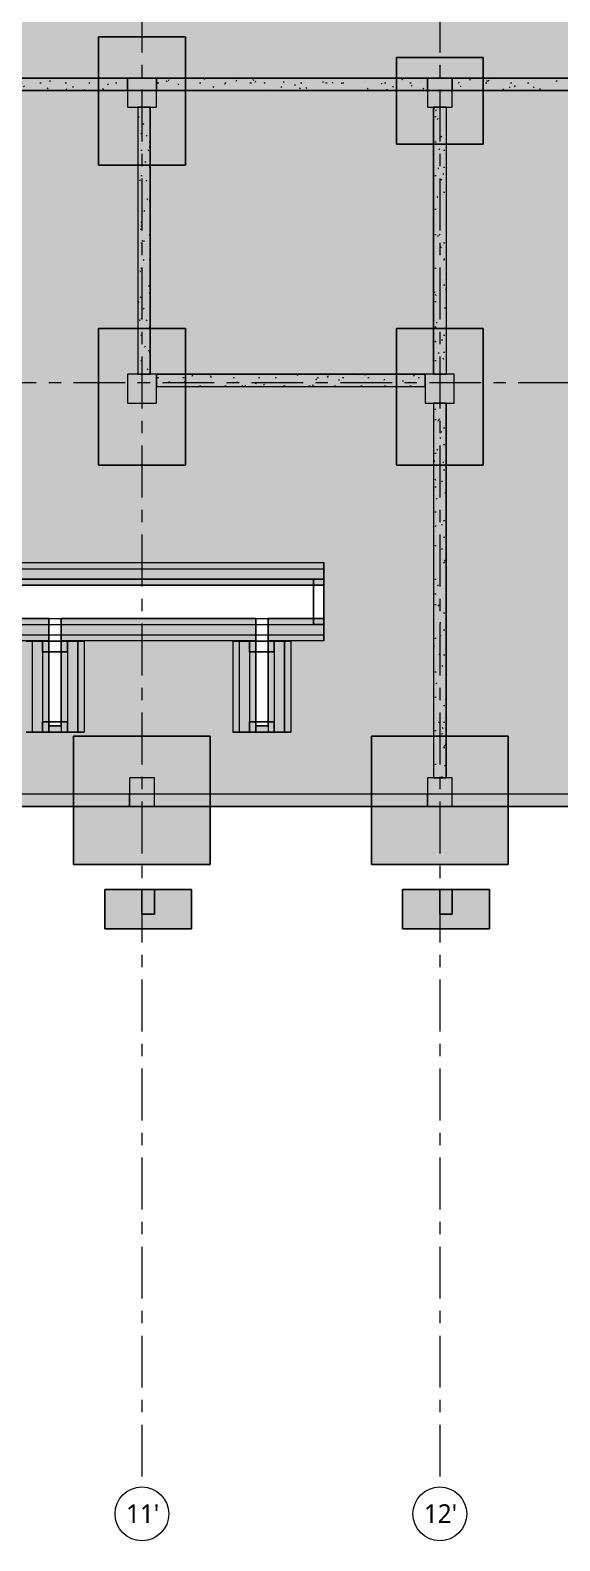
# Model space of a CAD drawing. Header units: millimetres. Extents: x -4000 to 187956, y -58990 to 162485.
# Drawn here: x 124329 to 137131, y -58990 to -22500 of the extents above; entities that cross this region are included whole.
import ezdxf

# ---------------------------------------------------------------- set-up
doc = ezdxf.new("R2010")
doc.units = ezdxf.units.MM
doc.linetypes.add('Grid Line 12_5mm', pattern=[2150, 1250, -300, 300, -300])
for name, color, linetype, lineweight in [('A-FLOR', 192, 'Continuous', 13), ('A-FLOR-PATT', 8, 'Continuous', 13), ('S-BEAM', 12, 'Continuous', 9), ('S-COLS', 52, 'Continuous', 9), ('S-GRID', 1, 'Continuous', 30), ('S-GRID-IDEN', 1, 'Continuous', 30)]:
    doc.layers.add(name, color=color, linetype=linetype, lineweight=lineweight)
doc.styles.add('Trebuchet MS_1', font='trebuc.ttf', dxfattribs={"height": 450})
pattern_1 = [(0, (0, 0), (812.8, 203.2), [33.528, -576.072, 33.528, -576.072, -3251.2]), (0, (0, 0), (812.8, 203.2), [-1219.2, 33.528, -1185.672, 33.528, -576.072, -1422.4]), (0, (0, 0), (812.8, 203.2), [-3048, 33.528, -372.872, 33.528, -982.472]), (120, (304.8, 101.6), (-582.37636, 602.30545), [33.528, -576.072, 33.528, -576.072, -3251.2]), (120, (304.8, 101.6), (-582.37636, 602.30545), [-1219.2, 33.528, -1185.672, 33.528, -576.072, -1422.4]), (120, (304.8, 101.6), (-582.37636, 602.30545), [-3048, 33.528, -372.872, 33.528, -982.472]), (240, (406.4, 508), (-230.42364, -805.50545), [33.528, -576.072, 33.528, -576.072, -3251.2]), (240, (406.4, 508), (-230.42364, -805.50545), [-1219.2, 33.528, -1185.672, 33.528, -576.072, -1422.4]), (240, (406.4, 508), (-230.42364, -805.50545), [-3048, 33.528, -372.872, 33.528, -982.472])]

# ---------------------------------------------------------------- blocks, each defined once
blk = doc.blocks.new('Grid - M_Grid Head - Circle-4774-0_000')
at = {"layer": 'S-GRID-IDEN', "color": 250, "lineweight": 9}
blk.add_circle((0, 0), 6.5, dxfattribs=at)
blk = doc.blocks.new('CMF2_NHAPHUTRO_S_rvt-1-0_000')
at = {"layer": 'A-FLOR-PATT', "lineweight": 9}
h = blk.add_hatch(dxfattribs=at)
h.set_pattern_fill('FP_1', color=250, style=0, pattern_type=2)
h.set_pattern_definition(pattern_1)
h.paths.add_polyline_path([(55540, -41256), (56829, -41256), (56830, -23956), (63930, -23956), (63930, -31006), (78890, -31006), (78890, -23956), (146830, -23956), (146830, -30806), (147030, -30806), (147030, -27356), (150230, -27356), (150230, -30806), (161590, -30806), (161590, -23656), (177500, -23656), (177500, -22256), (55540, -22256), (55540, -31953)])
h.paths.add_polyline_path([(78690, -30806), (75490, -30806), (75490, -27356), (78690, -27356)])
h = blk.add_hatch(dxfattribs=at)
h.set_pattern_fill('FP_1', color=250, style=0, pattern_type=2)
h.set_pattern_definition(pattern_1)
h.paths.add_polyline_path([(65080, -42756), (65080, -39456), (62980, -39456), (62980, -42756)])
h.paths.add_polyline_path([(157780, -42656), (161080, -42656), (161080, -39556), (157780, -39556), (157780, -41297)])
h.paths.add_polyline_path([(166780, -42656), (170080, -42656), (170080, -39556), (166780, -39556), (166780, -41297)])
h.paths.add_polyline_path([(152080, -42656), (152080, -39556), (148780, -39556), (148780, -42656)])
h.paths.add_polyline_path([(139780, -42656), (143080, -42656), (143080, -39556), (139780, -39556), (139780, -41297)])
h.paths.add_polyline_path([(132580, -42656), (135880, -42656), (135880, -39556), (132580, -39556), (132580, -41297)])
h.paths.add_polyline_path([(128680, -42656), (128680, -39556), (125380, -39556), (125380, -42656)])
h.paths.add_polyline_path([(121480, -42656), (121480, -39556), (118180, -39556), (118180, -42656)])
h.paths.add_polyline_path([(108855, -42656), (112155, -42656), (112155, -39556), (108855, -39556), (108855, -41297)])
h.paths.add_polyline_path([(100180, -42656), (103480, -42656), (103480, -39556), (100180, -39556), (100180, -41297)])
h.paths.add_polyline_path([(96280, -42656), (96280, -39556), (92980, -39556), (92980, -42656), (93524, -42656)])
h.paths.add_polyline_path([(85780, -42656), (89080, -42656), (89080, -39556), (85780, -39556), (85780, -41297)])
h.paths.add_polyline_path([(78580, -42656), (81880, -42656), (81880, -39556), (78580, -39556), (78580, -41297)])
h.paths.add_polyline_path([(71380, -42656), (74680, -42656), (74680, -39556), (71380, -39556), (71380, -41297)])
h.paths.add_polyline_path([(58480, -42656), (58480, -39556), (55180, -39556), (55180, -42656), (57244, -42656)])
h.paths.add_polyline_path([(178250, -42206), (178250, -38906), (176150, -38906), (176150, -42206)])
h.paths.add_polyline_path([(167380, -33006), (169480, -33006), (169480, -29706), (167380, -29706), (167380, -31953)])
h.paths.add_polyline_path([(158380, -33006), (160480, -33006), (160480, -29706), (158380, -29706), (158380, -31953)])
h.paths.add_polyline_path([(140380, -33006), (142480, -33006), (142480, -29706), (140380, -29706), (140380, -31953)])
h.paths.add_polyline_path([(133180, -33006), (135280, -33006), (135280, -29706), (133180, -29706), (133180, -31953)])
h.paths.add_polyline_path([(125980, -33006), (128080, -33006), (128080, -29706), (125980, -29706), (125980, -31953)])
h.paths.add_polyline_path([(120733, -33006), (120880, -33006), (120880, -29706), (118780, -29706), (118780, -33006)])
h.paths.add_polyline_path([(111555, -33006), (111555, -29706), (109455, -29706), (109455, -33006)])
h.paths.add_polyline_path([(95680, -33006), (95680, -29706), (93580, -29706), (93580, -33006)])
h.paths.add_polyline_path([(102880, -33006), (102880, -29706), (100780, -29706), (100780, -33006), (102593, -33006)])
h.paths.add_polyline_path([(88480, -33006), (88480, -29706), (86380, -29706), (86380, -33006)])
h.paths.add_polyline_path([(71980, -33006), (74080, -33006), (74080, -29706), (71980, -29706), (71980, -31953)])
h.paths.add_polyline_path([(65080, -33006), (65080, -29706), (62980, -29706), (62980, -33006)])
h.paths.add_polyline_path([(57244, -33006), (57880, -33006), (57880, -29706), (55780, -29706), (55780, -33006)])
h.paths.add_polyline_path([(178250, -32906), (178250, -29806), (176150, -29806), (176150, -32906)])
h.paths.add_polyline_path([(158280, -27956), (160380, -27956), (160380, -27056), (158280, -27056), (158280, -27281)])
h.paths.add_polyline_path([(63180, -27956), (65280, -27956), (65280, -27056), (63180, -27056), (63180, -27281)])
h.paths.add_polyline_path([(120733, -25756), (120880, -25756), (120880, -22656), (118780, -22656), (118780, -25756)])
h.paths.add_polyline_path([(128080, -25756), (128080, -22656), (125980, -22656), (125980, -25756)])
h.paths.add_polyline_path([(111555, -25756), (111555, -22656), (109455, -22656), (109455, -25756)])
h.paths.add_polyline_path([(71980, -25756), (74080, -25756), (74080, -22656), (71980, -22656)])
h.paths.add_polyline_path([(62980, -25756), (65080, -25756), (65080, -22656), (62980, -22656)])
h.paths.add_polyline_path([(55780, -25756), (57880, -25756), (57880, -22656), (55780, -22656)])
h.paths.add_polyline_path([(178230, -25256), (178230, -23156), (176130, -23156), (176130, -25256)])
h.paths.add_polyline_path([(169480, -25256), (169480, -23156), (167380, -23156), (167380, -25256)])
h.paths.add_polyline_path([(160480, -25256), (160480, -23156), (158380, -23156), (158380, -25256)])
h.paths.add_polyline_path([(151480, -25256), (151480, -23156), (149380, -23156), (149380, -25256)])
h.paths.add_polyline_path([(140380, -25256), (142480, -25256), (142480, -23156), (140380, -23156)])
h.paths.add_polyline_path([(133180, -25256), (135280, -25256), (135280, -23156), (133180, -23156)])
h.paths.add_polyline_path([(102593, -25256), (102880, -25256), (102880, -23156), (100780, -23156), (100780, -25256)])
h.paths.add_polyline_path([(95680, -25256), (95680, -23156), (93580, -23156), (93580, -25256)])
h.paths.add_polyline_path([(79180, -25256), (81280, -25256), (81280, -23156), (79180, -23156)])
h.paths.add_polyline_path([(88480, -25256), (88480, -23156), (86380, -23156), (86380, -25256)])
h = blk.add_hatch(dxfattribs=at)
h.set_pattern_fill('FP_1', color=250, style=0, pattern_type=2)
h.set_pattern_definition(pattern_1)
h.paths.add_polyline_path([(147130, -41256), (147130, -31006), (147030, -31006), (147030, -27156), (147080, -27156), (147080, -23659), (78890, -23659), (78890, -31006), (63930, -31006), (63930, -23956), (62775, -23956), (62775, -35907), (64614, -35907), (64614, -32902), (83678, -32903), (83878, -32703), (83878, -24807), (84178, -24807), (84178, -32703), (84378, -32903), (90478, -32903), (90678, -32703), (90678, -24807), (90978, -24807), (90978, -32703), (91178, -32903), (98679, -32903), (98878, -32703), (98879, -31653), (99179, -31653), (99178, -32703), (99378, -32903), (104279, -32903), (104478, -32703), (104478, -31653), (104779, -31653), (104778, -32703), (104978, -32903), (116679, -32904), (116878, -32704), (116879, -31654), (117179, -31654), (117178, -32704), (117378, -32904), (122279, -32904), (122478, -32704), (122479, -31654), (122779, -31654), (122778, -32704), (122978, -32904), (124128, -32904), (124128, -33504), (65514, -33502), (65214, -33802), (65214, -35907), (131428, -35909), (131428, -36709), (130080, -36709), (130080, -39307), (129780, -39307), (129780, -36709), (125080, -36709), (125080, -39307), (124780, -39307), (124780, -36709), (119530, -36709), (119530, -39307), (119230, -39307), (119230, -36709), (114580, -36708), (114580, -39307), (114280, -39307), (114280, -36708), (107280, -36708), (107280, -39307), (106980, -39307), (106980, -36708), (102280, -36708), (102280, -39307), (101980, -39307), (101980, -36708), (96280, -36708), (96280, -39307), (95980, -39307), (95980, -36708), (91280, -36708), (91280, -39307), (90980, -39307), (90980, -36708), (83880, -36707), (83880, -39307), (83580, -39307), (83580, -36707), (78880, -36707), (78880, -39307), (78580, -39307), (78580, -36707), (72880, -36707), (72880, -39307), (72580, -39307), (72580, -36707), (67880, -36707), (67880, -39307), (67580, -39307), (67580, -36707), (62775, -36707), (62775, -40441), (58075, -40441), (58075, -23956), (56830, -23956), (56829, -41256), (141730, -41256)])
h.paths.add_polyline_path([(62180, -39841), (62180, -36707), (58675, -36706), (58675, -39238), (59128, -39841), (61779, -39841)])
h.paths.add_polyline_path([(62175, -35907), (62175, -23956), (58675, -23956), (58675, -35906), (62030, -35907)])
h = blk.add_hatch(dxfattribs=at)
h.set_pattern_fill('FP_1', color=250, style=0, pattern_type=2)
h.set_pattern_definition(pattern_1)
h.paths.add_polyline_path([(175030, -44206), (175030, -43256), (172930, -43256), (172930, -44206)])
h.paths.add_polyline_path([(169630, -44206), (169630, -43256), (167530, -43256), (167530, -44206)])
h.paths.add_polyline_path([(151630, -44206), (151630, -43256), (149530, -43256), (149530, -44206)])
h.paths.add_polyline_path([(160630, -44206), (160630, -43256), (158530, -43256), (158530, -44206)])
h.paths.add_polyline_path([(142630, -44206), (142630, -43256), (140530, -43256), (140530, -44206)])
h.paths.add_polyline_path([(135430, -44206), (135430, -43256), (133330, -43256), (133330, -44206)])
h.paths.add_polyline_path([(126130, -44206), (128230, -44206), (128230, -43256), (126130, -43256)])
h.paths.add_polyline_path([(111555, -44206), (111555, -43256), (109455, -43256), (109455, -44206)])
h.paths.add_polyline_path([(121030, -44206), (121030, -43256), (118930, -43256), (118930, -44206)])
h.paths.add_polyline_path([(95530, -44206), (95530, -43256), (93430, -43256), (93430, -44206), (93524, -44206)])
h.paths.add_polyline_path([(102730, -44206), (102730, -43256), (100630, -43256), (100630, -44206)])
h.paths.add_polyline_path([(88330, -44206), (88330, -43256), (86230, -43256), (86230, -44206)])
h.paths.add_polyline_path([(80830, -44206), (80830, -43256), (78730, -43256), (78730, -44206)])
at = {"layer": 'S-BEAM'}
h = blk.add_hatch(dxfattribs=at)
h.set_pattern_fill('FP_2', color=256, style=0, pattern_type=2)
h.set_pattern_definition(pattern_1)
h.paths.add_polyline_path([(126680, -23956), (126680, -23656), (120180, -23656), (120180, -23956), (120733, -23956)])
h = blk.add_hatch(dxfattribs=at)
h.set_pattern_fill('FP_2', color=256, style=0, pattern_type=2)
h.set_pattern_definition(pattern_1)
h.paths.add_polyline_path([(133930, -23956), (133930, -23656), (127380, -23656), (127380, -23956), (129803, -23956)])
h = blk.add_hatch(dxfattribs=at)
h.set_pattern_fill('FP_2', color=256, style=0, pattern_type=2)
h.set_pattern_definition(pattern_1)
h.paths.add_polyline_path([(134530, -23956), (141130, -23956), (141130, -23656), (134530, -23656)])
h = blk.add_hatch(dxfattribs=at)
h.set_pattern_fill('FP_1', color=256, style=0, pattern_type=2)
h.set_pattern_definition(pattern_1)
h.paths.add_polyline_path([(127230, -30806), (127230, -24356), (126930, -24356), (126930, -30806)])
h = blk.add_hatch(dxfattribs=at)
h.set_pattern_fill('FP_1', color=256, style=0, pattern_type=2)
h.set_pattern_definition(pattern_1)
h.paths.add_polyline_path([(134380, -30806), (134380, -24356), (134080, -24356), (134080, -30806)])
h = blk.add_hatch(dxfattribs=at)
h.set_pattern_fill('FP_1', color=256, style=0, pattern_type=2)
h.set_pattern_definition(pattern_1)
h.paths.add_polyline_path([(133880, -31106), (133880, -30806), (127380, -30806), (127380, -31106), (129803, -31106)])
h = blk.add_hatch(dxfattribs=at)
h.set_pattern_fill('FP_1', color=256, style=0, pattern_type=2)
h.set_pattern_definition(pattern_1)
h.paths.add_polyline_path([(134380, -40556), (134380, -31506), (134080, -31506), (134080, -40556)])
h = blk.add_hatch(dxfattribs=at)
h.set_pattern_fill('FP_1', color=256, style=0, pattern_type=2)
h.set_pattern_definition(pattern_1)
h.paths.add_polyline_path([(146830, -41256), (146830, -40956), (57230, -40956), (57230, -41256), (138873, -41256)])
at = {"layer": 'S-COLS', "lineweight": 5, "transparency": 33554534}
for points in [[(127380, -24356), (127380, -23656), (126680, -23656), (126680, -24356)], [(134530, -24356), (134530, -23656), (133930, -23656), (133930, -24356)], [(127380, -31506), (127380, -30806), (126680, -30806), (126680, -31506)], [(134580, -31506), (134580, -30806), (133880, -30806), (133880, -31506)], [(127330, -41256), (127330, -40556), (126730, -40556), (126730, -41256)], [(134530, -41256), (134530, -40556), (133930, -40556), (133930, -41256)], [(127330, -43856), (127330, -43256), (127030, -43256), (127030, -43856)], [(134530, -43856), (134530, -43256), (134230, -43256), (134230, -43856)]]:
    blk.add_hatch(color=256, dxfattribs=at).paths.add_polyline_path(points)
at = {"layer": 'A-FLOR', "color": 81, "lineweight": 15}
for p, q in [((125980, -23656), (125980, -22656)), ((125980, -22656), (128080, -22656)), ((128080, -22656), (128080, -23656)), ((133180, -23656), (133180, -23156)), ((133180, -23156), (135280, -23156)), ((135280, -23156), (135280, -23656)), ((120180, -23659), (126680, -23659)), ((125980, -23656), (125980, -23659)), ((127380, -23659), (133930, -23659)), ((128080, -23659), (128080, -23656)), ((133180, -23656), (133180, -23659)), ((134530, -23659), (141130, -23659)), ((135280, -23659), (135280, -23656)), ((120180, -23956), (126680, -23956)), ((125980, -25756), (125980, -23956)), ((127380, -23956), (133930, -23956)), ((128080, -23956), (128080, -25756)), ((133180, -25256), (133180, -23956)), ((134530, -23956), (141130, -23956)), ((135280, -23956), (135280, -25256)), ((134080, -25256), (133180, -25256)), ((134080, -25256), (134380, -25256)), ((135280, -25256), (134380, -25256)), ((126930, -25756), (125980, -25756)), ((126930, -25756), (127230, -25756)), ((128080, -25756), (127230, -25756)), ((125980, -33006), (125980, -29706)), ((125980, -29706), (126930, -29706)), ((127230, -29706), (126930, -29706)), ((127230, -29706), (128080, -29706)), ((128080, -29706), (128080, -30806)), ((133180, -30806), (133180, -29706)), ((133180, -29706), (134080, -29706)), ((134380, -29706), (134080, -29706)), ((134380, -29706), (135280, -29706)), ((135280, -29706), (135280, -33006)), ((128080, -31106), (128080, -30806)), ((133180, -30806), (133180, -31106)), ((128080, -31106), (128080, -33006)), ((133180, -33006), (133180, -31106)), ((128080, -33006), (125980, -33006)), ((134080, -33006), (133180, -33006)), ((134080, -33006), (134380, -33006)), ((135280, -33006), (134380, -33006)), ((131428, -35909), (131178, -35909)), ((131428, -36709), (131428, -35909)), ((131178, -36709), (131428, -36709)), ((124780, -36857), (124780, -37252)), ((125080, -37252), (125080, -36857)), ((129780, -36857), (129780, -37252)), ((130080, -37252), (130080, -36857)), ((124780, -37252), (124780, -37519)), ((125080, -37519), (125080, -37252)), ((129780, -37252), (129780, -37519)), ((130080, -37519), (130080, -37252)), ((124780, -39206), (124780, -39307)), ((124780, -39307), (125080, -39307)), ((125080, -39307), (125080, -39206)), ((129780, -39206), (129780, -39307)), ((129780, -39307), (130080, -39307)), ((130080, -39307), (130080, -39206)), ((125380, -40956), (125380, -39556)), ((125380, -39556), (128680, -39556)), ((128680, -39556), (128680, -40956)), ((132580, -40956), (132580, -39556)), ((132580, -39556), (134080, -39556)), ((134380, -39556), (134080, -39556)), ((134380, -39556), (135880, -39556)), ((135880, -39556), (135880, -40956)), ((125380, -40956), (125380, -41256)), ((128680, -41256), (128680, -40956)), ((132580, -40956), (132580, -41256)), ((135880, -41256), (135880, -40956)), ((126730, -41256), (120130, -41256)), ((133930, -41256), (127330, -41256)), ((141130, -41256), (134530, -41256))]:
    blk.add_line(p, q, dxfattribs=at)
at = {"layer": 'A-FLOR', "color": 93, "lineweight": 15}
for p, q in [((128080, -22656), (125980, -22656)), ((125980, -22656), (125980, -23656)), ((128080, -23656), (128080, -22656)), ((135280, -23156), (133180, -23156)), ((133180, -23156), (133180, -23656)), ((135280, -23656), (135280, -23156)), ((125980, -23956), (125980, -25756)), ((128080, -25756), (128080, -23956)), ((133180, -23956), (133180, -25256)), ((135280, -25256), (135280, -23956)), ((133180, -25256), (134080, -25256)), ((134380, -25256), (135280, -25256)), ((125980, -25756), (126930, -25756)), ((127230, -25756), (128080, -25756)), ((126930, -29706), (125980, -29706)), ((125980, -29706), (125980, -33006)), ((128080, -29706), (127230, -29706)), ((128080, -30806), (128080, -29706)), ((134080, -29706), (133180, -29706)), ((133180, -29706), (133180, -30806)), ((135280, -29706), (134380, -29706)), ((135280, -33006), (135280, -29706)), ((128080, -33006), (128080, -31106)), ((133180, -31106), (133180, -33006)), ((125980, -33006), (128080, -33006)), ((133180, -33006), (134080, -33006)), ((134380, -33006), (135280, -33006)), ((131178, -35909), (65764, -35907)), ((119530, -36709), (124780, -36709)), ((124780, -36709), (124780, -36857)), ((125080, -36857), (125080, -36709)), ((125080, -36709), (129780, -36709)), ((129780, -36709), (129780, -36857)), ((130080, -36857), (130080, -36709)), ((130080, -36709), (131178, -36709)), ((124780, -37519), (124780, -39206)), ((125080, -39206), (125080, -37519)), ((129780, -37519), (129780, -39206)), ((130080, -39206), (130080, -37519)), ((128680, -39556), (125380, -39556)), ((125380, -39556), (125380, -40956)), ((128680, -40956), (128680, -39556)), ((134080, -39556), (132580, -39556)), ((132580, -39556), (132580, -40956)), ((135880, -39556), (134380, -39556)), ((135880, -40956), (135880, -39556)), ((125380, -42656), (125380, -41256)), ((128680, -41256), (128680, -42656)), ((132580, -42656), (132580, -41256)), ((135880, -41256), (135880, -42656)), ((128680, -42656), (125380, -42656)), ((135880, -42656), (132580, -42656)), ((126130, -44206), (126130, -43256)), ((126130, -43256), (127030, -43256)), ((127330, -43256), (128230, -43256)), ((128230, -43256), (128230, -44206)), ((133330, -44206), (133330, -43256)), ((133330, -43256), (134230, -43256)), ((134530, -43256), (135430, -43256)), ((135430, -43256), (135430, -44206)), ((128230, -44206), (126130, -44206)), ((135430, -44206), (133330, -44206))]:
    blk.add_line(p, q, dxfattribs=at)
at = {"layer": 'A-FLOR', "color": 94, "lineweight": 15}
for p, q in [((126680, -23659), (120180, -23659)), ((133930, -23659), (127380, -23659)), ((141130, -23659), (134530, -23659)), ((65214, -35907), (131428, -35909)), ((131428, -35909), (131428, -36709)), ((124780, -36709), (119530, -36709)), ((124780, -36857), (124780, -36709)), ((129780, -36709), (125080, -36709)), ((125080, -36709), (125080, -36857)), ((129780, -36857), (129780, -36709)), ((131178, -36709), (130080, -36709)), ((130080, -36709), (130080, -36857)), ((131428, -36709), (131178, -36709)), ((124780, -37107), (124780, -36857)), ((124780, -39307), (124780, -37107)), ((125080, -36857), (125080, -37107)), ((125080, -37107), (125080, -39307)), ((129780, -37107), (129780, -36857)), ((129780, -39307), (129780, -37107)), ((130080, -36857), (130080, -37107)), ((130080, -37107), (130080, -39307)), ((125080, -39307), (124780, -39307)), ((130080, -39307), (129780, -39307)), ((120130, -41256), (126730, -41256)), ((125380, -41256), (125380, -42656)), ((127330, -41256), (133930, -41256)), ((128680, -42656), (128680, -41256)), ((132580, -41256), (132580, -42656)), ((134530, -41256), (141130, -41256)), ((135880, -42656), (135880, -41256)), ((125380, -42656), (128680, -42656)), ((132580, -42656), (135880, -42656)), ((127030, -43256), (126130, -43256)), ((126130, -43256), (126130, -44206)), ((128230, -43256), (127330, -43256)), ((128230, -44206), (128230, -43256)), ((134230, -43256), (133330, -43256)), ((133330, -43256), (133330, -44206)), ((135430, -43256), (134530, -43256)), ((135430, -44206), (135430, -43256)), ((126130, -44206), (128230, -44206)), ((133330, -44206), (135430, -44206))]:
    blk.add_line(p, q, dxfattribs=at)
at = {"layer": 'A-FLOR', "color": 71, "lineweight": 15}
for p, q in [((125980, -23659), (125980, -23656)), ((125980, -23659), (125980, -23956)), ((128080, -23656), (128080, -23659)), ((128080, -23956), (128080, -23659)), ((133180, -23659), (133180, -23656)), ((133180, -23659), (133180, -23956)), ((135280, -23656), (135280, -23659)), ((135280, -23956), (135280, -23659)), ((126680, -23956), (120180, -23956)), ((133930, -23956), (127380, -23956)), ((141130, -23956), (134530, -23956)), ((134380, -25256), (134080, -25256)), ((127230, -25756), (126930, -25756)), ((126930, -29706), (127230, -29706)), ((134080, -29706), (134380, -29706)), ((128080, -30806), (128080, -31106)), ((133180, -31106), (133180, -30806)), ((134380, -33006), (134080, -33006)), ((134080, -39556), (134380, -39556)), ((125380, -41256), (125380, -40956)), ((128680, -40956), (128680, -41256)), ((132580, -41256), (132580, -40956)), ((135880, -40956), (135880, -41256))]:
    blk.add_line(p, q, dxfattribs=at)
at = {"layer": 'A-FLOR', "color": 255, "lineweight": 15}
for p, q in [((125980, -23956), (125980, -23659)), ((128080, -23659), (128080, -23956)), ((133180, -23956), (133180, -23659)), ((135280, -23659), (135280, -23956))]:
    blk.add_line(p, q, dxfattribs=at)
at = {"layer": 'A-FLOR', "color": 95, "lineweight": 15}
for p, q in [((126680, -23659), (127380, -23659)), ((133930, -23659), (134530, -23659)), ((126680, -23956), (127380, -23956)), ((133930, -23956), (134530, -23956)), ((127030, -43256), (127330, -43256)), ((134230, -43256), (134530, -43256))]:
    blk.add_line(p, q, dxfattribs=at)
at = {"layer": 'A-FLOR', "color": 75, "lineweight": 15}
for p, q in [((127380, -23956), (126680, -23956)), ((134530, -23956), (133930, -23956)), ((127330, -41256), (126730, -41256)), ((134530, -41256), (133930, -41256))]:
    blk.add_line(p, q, dxfattribs=at)
at = {"layer": 'A-FLOR', "color": 96, "lineweight": 15}
for p, q in [((127330, -43256), (127030, -43256)), ((134530, -43256), (134230, -43256))]:
    blk.add_line(p, q, dxfattribs=at)
at = {"layer": 'S-BEAM', "color": 250}
for p, q in [((120180, -23656), (126680, -23656)), ((126680, -23656), (126680, -23956)), ((127380, -23956), (127380, -23656)), ((127380, -23656), (133930, -23656)), ((133930, -23656), (133930, -23956)), ((134530, -23956), (134530, -23656)), ((134530, -23656), (141130, -23656)), ((126680, -23956), (120180, -23956)), ((133930, -23956), (127380, -23956)), ((141130, -23956), (134530, -23956)), ((127230, -24356), (126930, -24356)), ((126930, -24356), (126930, -30806)), ((127230, -30806), (127230, -24356)), ((134380, -24356), (134080, -24356)), ((134080, -30806), (134080, -24356)), ((134380, -24356), (134380, -30806)), ((126930, -30806), (127230, -30806)), ((133880, -30806), (127380, -30806)), ((127380, -30806), (127380, -31106)), ((133880, -31106), (133880, -30806)), ((134380, -30806), (134080, -30806)), ((127380, -31106), (133880, -31106)), ((134380, -31506), (134080, -31506)), ((134080, -31506), (134080, -40556)), ((134380, -40556), (134380, -31506)), ((131178, -36709), (131178, -35909)), ((131428, -35909), (131178, -35909)), ((131428, -35909), (131428, -36709)), ((63330, -36707), (131178, -36707)), ((131178, -36709), (131428, -36709)), ((124780, -36857), (125080, -36857)), ((124780, -37107), (124780, -36857)), ((124780, -37107), (125080, -37107)), ((125080, -36857), (125080, -37107)), ((129780, -36857), (130080, -36857)), ((129780, -36857), (129780, -37107)), ((129780, -37107), (130080, -37107)), ((130080, -37107), (130080, -36857)), ((124630, -37257), (124380, -37257)), ((124380, -37257), (124380, -39456)), ((124630, -37257), (124630, -39456)), ((124630, -37519), (124630, -37257)), ((125230, -37257), (124630, -37257)), ((125230, -37519), (124630, -37519)), ((124780, -37519), (124780, -39206)), ((125480, -37257), (125230, -37257)), ((125230, -37257), (125230, -39456)), ((125230, -37519), (125230, -37257)), ((125480, -37257), (125480, -39456)), ((129630, -37257), (129380, -37257)), ((129380, -37257), (129380, -39456)), ((129630, -37257), (129630, -39456)), ((129630, -37519), (129630, -37257)), ((130230, -37257), (129630, -37257)), ((130230, -37519), (129630, -37519)), ((129780, -37519), (129780, -39206)), ((130480, -37257), (130230, -37257)), ((130230, -37257), (130230, -39456)), ((130230, -37519), (130230, -37257)), ((130480, -37257), (130480, -39456)), ((124630, -39206), (125230, -39206)), ((124630, -39456), (124630, -39206)), ((125230, -39456), (125230, -39206)), ((129630, -39206), (130230, -39206)), ((129630, -39456), (129630, -39206)), ((130230, -39456), (130230, -39206)), ((124630, -39456), (124380, -39456)), ((125230, -39456), (124630, -39456)), ((125480, -39456), (125230, -39456)), ((129630, -39456), (129380, -39456)), ((130230, -39456), (129630, -39456)), ((130480, -39456), (130230, -39456)), ((134080, -40556), (134380, -40556)), ((126730, -40956), (120130, -40956)), ((127330, -40956), (126730, -40956)), ((133930, -40956), (127330, -40956)), ((134530, -40956), (133930, -40956)), ((141130, -40956), (134530, -40956)), ((120130, -41256), (126730, -41256)), ((126730, -41256), (127330, -41256)), ((127330, -41256), (133930, -41256)), ((133930, -41256), (134530, -41256)), ((134530, -41256), (141130, -41256))]:
    blk.add_line(p, q, dxfattribs=at)
at = {"layer": 'S-BEAM', "color": 253}
for p, q in [((126680, -23656), (120180, -23656)), ((133930, -23656), (127380, -23656)), ((141130, -23656), (134530, -23656)), ((126930, -24356), (126930, -30806)), ((127230, -24356), (127230, -30806)), ((134080, -24356), (134080, -30806)), ((134380, -24356), (134380, -30806)), ((127380, -30806), (133880, -30806)), ((127380, -31106), (133880, -31106)), ((134080, -31506), (134080, -40556)), ((134380, -31506), (134380, -40556)), ((131428, -35507), (131428, -35362)), ((65614, -35507), (131428, -35507)), ((65614, -35507), (131428, -35507)), ((65764, -35757), (131178, -35757)), ((131178, -35757), (131178, -35907)), ((131428, -35757), (131428, -35507)), ((131428, -35757), (131428, -35907)), ((131428, -35907), (131428, -35757)), ((131178, -35907), (131428, -35907)), ((131178, -35907), (131178, -35909)), ((131178, -35907), (131428, -35907)), ((131428, -35909), (131178, -35909)), ((131428, -35907), (131428, -36707)), ((131428, -36707), (131428, -35907)), ((131178, -36709), (131178, -36857)), ((131428, -36709), (131178, -36709)), ((131428, -36707), (131428, -36857)), ((131428, -36857), (131428, -36707)), ((119530, -36857), (124780, -36857)), ((124780, -36857), (124780, -37252)), ((124780, -37107), (125080, -37107)), ((124780, -37107), (125080, -37107)), ((125080, -36857), (129780, -36857)), ((125080, -37252), (125080, -36857)), ((129780, -36857), (129780, -37252)), ((129780, -37107), (131428, -37107)), ((129780, -37107), (131428, -37107)), ((130080, -36857), (131178, -36857)), ((130080, -37252), (130080, -36857)), ((131428, -37107), (131428, -36857)), ((131428, -37252), (131428, -37107)), ((124230, -37257), (124380, -37257)), ((124380, -37257), (124380, -39456)), ((124380, -37257), (124630, -37257)), ((124780, -37257), (124630, -37257)), ((124630, -37257), (124780, -37257)), ((124630, -37519), (124630, -39206)), ((124630, -37519), (124780, -37519)), ((124780, -37257), (124780, -37252)), ((125080, -37257), (124780, -37257)), ((124780, -37257), (125080, -37257)), ((125080, -37252), (125080, -37257)), ((125230, -37257), (125080, -37257)), ((125080, -37257), (125080, -37519)), ((125080, -37257), (125080, -37519)), ((125080, -37257), (125230, -37257)), ((125080, -37519), (125230, -37519)), ((125230, -37257), (125480, -37257)), ((125230, -37519), (125230, -39206)), ((125480, -39456), (125480, -37257)), ((125480, -37257), (125630, -37257)), ((129230, -37257), (129380, -37257)), ((129380, -37257), (129380, -39456)), ((129380, -37257), (129630, -37257)), ((129780, -37257), (129630, -37257)), ((129630, -37257), (129780, -37257)), ((129630, -37519), (129630, -39206)), ((129630, -37519), (129780, -37519)), ((129780, -37257), (129780, -37252)), ((130080, -37257), (129780, -37257)), ((129780, -37257), (130080, -37257)), ((130080, -37252), (130080, -37257)), ((130230, -37257), (130080, -37257)), ((130080, -37257), (130080, -37519)), ((130080, -37257), (130080, -37519)), ((130080, -37257), (130230, -37257)), ((130080, -37519), (130230, -37519)), ((130230, -37257), (130480, -37257)), ((130230, -37519), (130230, -39206)), ((130480, -39456), (130480, -37257)), ((130480, -37257), (130630, -37257)), ((124780, -39206), (124630, -39206)), ((124780, -39307), (124780, -39456)), ((124780, -39456), (124780, -39307)), ((125080, -39206), (125080, -39456)), ((125230, -39206), (125080, -39206)), ((125080, -39206), (125080, -39456)), ((129780, -39206), (129630, -39206)), ((129780, -39307), (129780, -39456)), ((129780, -39456), (129780, -39307)), ((130080, -39206), (130080, -39456)), ((130230, -39206), (130080, -39206)), ((130080, -39206), (130080, -39456)), ((124230, -39456), (124380, -39456)), ((124380, -39456), (124630, -39456)), ((124780, -39456), (124630, -39456)), ((124630, -39456), (124780, -39456)), ((125080, -39456), (124780, -39456)), ((124780, -39456), (125080, -39456)), ((125230, -39456), (125080, -39456)), ((125080, -39456), (125230, -39456)), ((125230, -39456), (125480, -39456)), ((125480, -39456), (125630, -39456)), ((129230, -39456), (129380, -39456)), ((129380, -39456), (129630, -39456)), ((129780, -39456), (129630, -39456)), ((129630, -39456), (129780, -39456)), ((130080, -39456), (129780, -39456)), ((129780, -39456), (130080, -39456)), ((130230, -39456), (130080, -39456)), ((130080, -39456), (130230, -39456)), ((130230, -39456), (130480, -39456)), ((130480, -39456), (130630, -39456)), ((126730, -40956), (120130, -40956)), ((133930, -40956), (127330, -40956)), ((141130, -40956), (134530, -40956)), ((120130, -41256), (126730, -41256)), ((127330, -41256), (133930, -41256)), ((134530, -41256), (141130, -41256))]:
    blk.add_line(p, q, dxfattribs=at)
at = {"layer": 'S-BEAM', "color": 251}
for p, q in [((126680, -23659), (126680, -23656)), ((127380, -23656), (127380, -23659)), ((133930, -23659), (133930, -23656)), ((134530, -23656), (134530, -23659)), ((126930, -24356), (127230, -24356)), ((134080, -24356), (134380, -24356)), ((127230, -30806), (126930, -30806)), ((127380, -31106), (127380, -30806)), ((133880, -30806), (133880, -31106)), ((134080, -30806), (134380, -30806)), ((134080, -31506), (134380, -31506)), ((134380, -40556), (134080, -40556)), ((127330, -40956), (126730, -40956)), ((126730, -41256), (126730, -40956)), ((126730, -40956), (126730, -41256)), ((127330, -41256), (127330, -40956)), ((127330, -41256), (127330, -40956)), ((134530, -40956), (133930, -40956)), ((133930, -41256), (133930, -40956)), ((133930, -40956), (133930, -41256)), ((134530, -41256), (134530, -40956)), ((134530, -41256), (134530, -40956)), ((126730, -41256), (127330, -41256)), ((133930, -41256), (134530, -41256))]:
    blk.add_line(p, q, dxfattribs=at)
at = {"layer": 'S-BEAM', "color": 252}
for p, q in [((126680, -23956), (126680, -23659)), ((127380, -23659), (127380, -23956)), ((133930, -23956), (133930, -23659)), ((134530, -23659), (134530, -23956)), ((65614, -35362), (131428, -35362)), ((131428, -35362), (131428, -35757)), ((131428, -35757), (65764, -35757)), ((131178, -35909), (131178, -35757)), ((131178, -35757), (131428, -35757)), ((131428, -35757), (131428, -35909)), ((65764, -35907), (131178, -35907)), ((131178, -35909), (131178, -36707)), ((131178, -36707), (131428, -36707)), ((131178, -36707), (131178, -36709)), ((131428, -36707), (131178, -36707)), ((131178, -36857), (131178, -36709)), ((131428, -36709), (131428, -36857)), ((124780, -36857), (125080, -36857)), ((124780, -37107), (125080, -37107)), ((124780, -37257), (124780, -37107)), ((125080, -37107), (125080, -37257)), ((129780, -36857), (130080, -36857)), ((129780, -37107), (130080, -37107)), ((129780, -37107), (129780, -37257)), ((130080, -36857), (131428, -36857)), ((130080, -37257), (130080, -37107)), ((131428, -36857), (131178, -36857)), ((131428, -36857), (131428, -37252)), ((124780, -37252), (119530, -37252)), ((124380, -37257), (124230, -37257)), ((125080, -37257), (124780, -37257)), ((124780, -37257), (124780, -37519)), ((124780, -37519), (124780, -37257)), ((124780, -37519), (125080, -37519)), ((129780, -37252), (125080, -37252)), ((125080, -37519), (125080, -39206)), ((125630, -37257), (125480, -37257)), ((125630, -37257), (125630, -39456)), ((129380, -37257), (129230, -37257)), ((129230, -37257), (129230, -39456)), ((129780, -37257), (130080, -37257)), ((129780, -37257), (129780, -37519)), ((129780, -37519), (129780, -37257)), ((129780, -37519), (130080, -37519)), ((131428, -37252), (130080, -37252)), ((130080, -37519), (130080, -39206)), ((130630, -37257), (130480, -37257)), ((130630, -37257), (130630, -39456)), ((124780, -39206), (124780, -39307)), ((125080, -39206), (124780, -39206)), ((124780, -39307), (124780, -39206)), ((129780, -39206), (129780, -39307)), ((130080, -39206), (129780, -39206)), ((129780, -39307), (129780, -39206)), ((124380, -39456), (124230, -39456)), ((125630, -39456), (125480, -39456)), ((129380, -39456), (129230, -39456)), ((130630, -39456), (130480, -39456))]:
    blk.add_line(p, q, dxfattribs=at)
at = {"layer": 'S-BEAM', "color": 254}
for p, q in [((126680, -23956), (120180, -23956)), ((133930, -23956), (127380, -23956)), ((141130, -23956), (134530, -23956)), ((131178, -35757), (131428, -35757)), ((131428, -35757), (131178, -35757)), ((131428, -36857), (131428, -35757)), ((119530, -36857), (124780, -36857)), ((119530, -37107), (124780, -37107)), ((119530, -37107), (124780, -37107)), ((125080, -36857), (129780, -36857)), ((125080, -37107), (129780, -37107)), ((125080, -37107), (129780, -37107)), ((131178, -36857), (131428, -36857)), ((131178, -36857), (131428, -36857)), ((124380, -37257), (124380, -39456)), ((124380, -37257), (124380, -39456)), ((124630, -37257), (124630, -37519)), ((124630, -37257), (124780, -37257)), ((124630, -37257), (124630, -37519)), ((124780, -37257), (125080, -37257)), ((125080, -37257), (125230, -37257)), ((125230, -37257), (125230, -37519)), ((125230, -37519), (125230, -37257)), ((125480, -37257), (125480, -39456)), ((125480, -37257), (125480, -39456)), ((129380, -37257), (129380, -39456)), ((129380, -37257), (129380, -39456)), ((129630, -37257), (129630, -37519)), ((129630, -37257), (129780, -37257)), ((129630, -37257), (129630, -37519)), ((129780, -37257), (130080, -37257)), ((130080, -37257), (130230, -37257)), ((130230, -37257), (130230, -37519)), ((130230, -37519), (130230, -37257)), ((130480, -37257), (130480, -39456)), ((130480, -37257), (130480, -39456)), ((124630, -39206), (124630, -39456)), ((124630, -39206), (124630, -39456)), ((125230, -39206), (125230, -39456)), ((125230, -39456), (125230, -39206)), ((129630, -39206), (129630, -39456)), ((129630, -39206), (129630, -39456)), ((130230, -39206), (130230, -39456)), ((130230, -39456), (130230, -39206)), ((124630, -39456), (125230, -39456)), ((129630, -39456), (130230, -39456))]:
    blk.add_line(p, q, dxfattribs=at)
at = {"layer": 'S-COLS', "color": 250}
for p, q in [((127380, -23656), (126680, -23656)), ((126680, -23656), (126680, -24356)), ((126680, -23656), (127380, -23656)), ((126680, -23659), (126680, -24356)), ((127380, -24356), (127380, -23656)), ((127380, -24356), (127380, -23659)), ((134530, -23656), (133930, -23656)), ((133930, -23656), (133930, -24356)), ((133930, -23656), (134530, -23656)), ((133930, -23659), (133930, -24356)), ((134530, -24356), (134530, -23656)), ((134530, -24356), (134530, -23659)), ((126680, -24356), (127380, -24356)), ((126680, -24356), (127380, -24356)), ((133930, -24356), (134530, -24356)), ((133930, -24356), (134530, -24356)), ((127380, -30806), (126680, -30806)), ((126680, -30806), (126680, -31506)), ((127380, -30806), (126680, -30806)), ((126680, -30806), (126680, -31506)), ((127380, -31506), (127380, -30806)), ((127380, -31506), (127380, -30806)), ((134580, -30806), (133880, -30806)), ((133880, -30806), (133880, -31506)), ((134580, -30806), (133880, -30806)), ((133880, -30806), (133880, -31506)), ((134580, -31506), (134580, -30806)), ((134580, -31506), (134580, -30806)), ((126680, -31506), (127380, -31506)), ((126680, -31506), (127380, -31506)), ((133880, -31506), (134580, -31506)), ((133880, -31506), (134580, -31506)), ((127330, -40556), (126730, -40556)), ((126730, -40556), (126730, -41256)), ((127330, -40556), (126730, -40556)), ((126730, -40556), (126730, -41256)), ((127330, -41256), (127330, -40556)), ((127330, -41256), (127330, -40556)), ((134530, -40556), (133930, -40556)), ((133930, -40556), (133930, -41256)), ((134530, -40556), (133930, -40556)), ((133930, -40556), (133930, -41256)), ((134530, -41256), (134530, -40556)), ((134530, -41256), (134530, -40556)), ((126730, -41256), (127330, -41256)), ((133930, -41256), (134530, -41256)), ((127330, -43256), (127030, -43256)), ((127030, -43256), (127030, -43856)), ((127030, -43856), (127030, -43256)), ((127030, -43256), (127330, -43256)), ((127330, -43856), (127330, -43256)), ((127330, -43256), (127330, -43856)), ((134530, -43256), (134230, -43256)), ((134230, -43256), (134230, -43856)), ((134230, -43856), (134230, -43256)), ((134230, -43256), (134530, -43256)), ((134530, -43856), (134530, -43256)), ((134530, -43256), (134530, -43856)), ((127030, -43856), (127330, -43856)), ((127330, -43856), (127030, -43856)), ((134230, -43856), (134530, -43856)), ((134530, -43856), (134230, -43856))]:
    blk.add_line(p, q, dxfattribs=at)
at = {"layer": 'S-COLS', "color": 37}
for p, q in [((126680, -23659), (126680, -23656)), ((127380, -23659), (126680, -23659)), ((127380, -23656), (127380, -23659)), ((133930, -23659), (133930, -23656)), ((134530, -23659), (133930, -23659)), ((134530, -23656), (134530, -23659))]:
    blk.add_line(p, q, dxfattribs=at)
at = {"layer": 'S-GRID', "linetype": 'Grid Line 12_5mm', "lineweight": 9}
for p, q in [((127030, -13185), (127030, -57690)), ((134230, -13185), (134230, -57690)), ((47977, -23656), (186656, -23656)), ((47977, -31006), (186656, -31006)), ((47977, -41256), (186656, -41256))]:
    blk.add_line(p, q, dxfattribs=at)
at = {"layer": 'S-GRID-IDEN', "lineweight": 9, "char_height": 450, "width": 921.94, "attachment_point": 1, "style": 'Trebuchet MS_1', "bg_fill": 3, "box_fill_scale": 1.25, "bg_fill_color": 256, "bg_fill_true_color": 13158600, "bg_fill_transparency": 0}
for s, insert in [("11'", (126646, -58109)), ("12'", (133846, -58109))]:
    blk.add_mtext(s, dxfattribs=dict(at, insert=insert))
at = {"layer": 'S-GRID-IDEN', "color": 10, "lineweight": 5, "xscale": 99.99999999999993, "yscale": 99.99999999999993, "zscale": 99.99999999999993, "rotation": 180}
for p in [(127030, -58340), (134230, -58340)]:
    blk.add_blockref('Grid - M_Grid Head - Circle-4774-0_000', p, dxfattribs=at)

msp = doc.modelspace()

# ---------------------------------------------------------------- block references
at = {"lineweight": 5}
msp.add_blockref('CMF2_NHAPHUTRO_S_rvt-1-0_000', (0, 0), dxfattribs=at)

doc.saveas('drawing.dxf')
